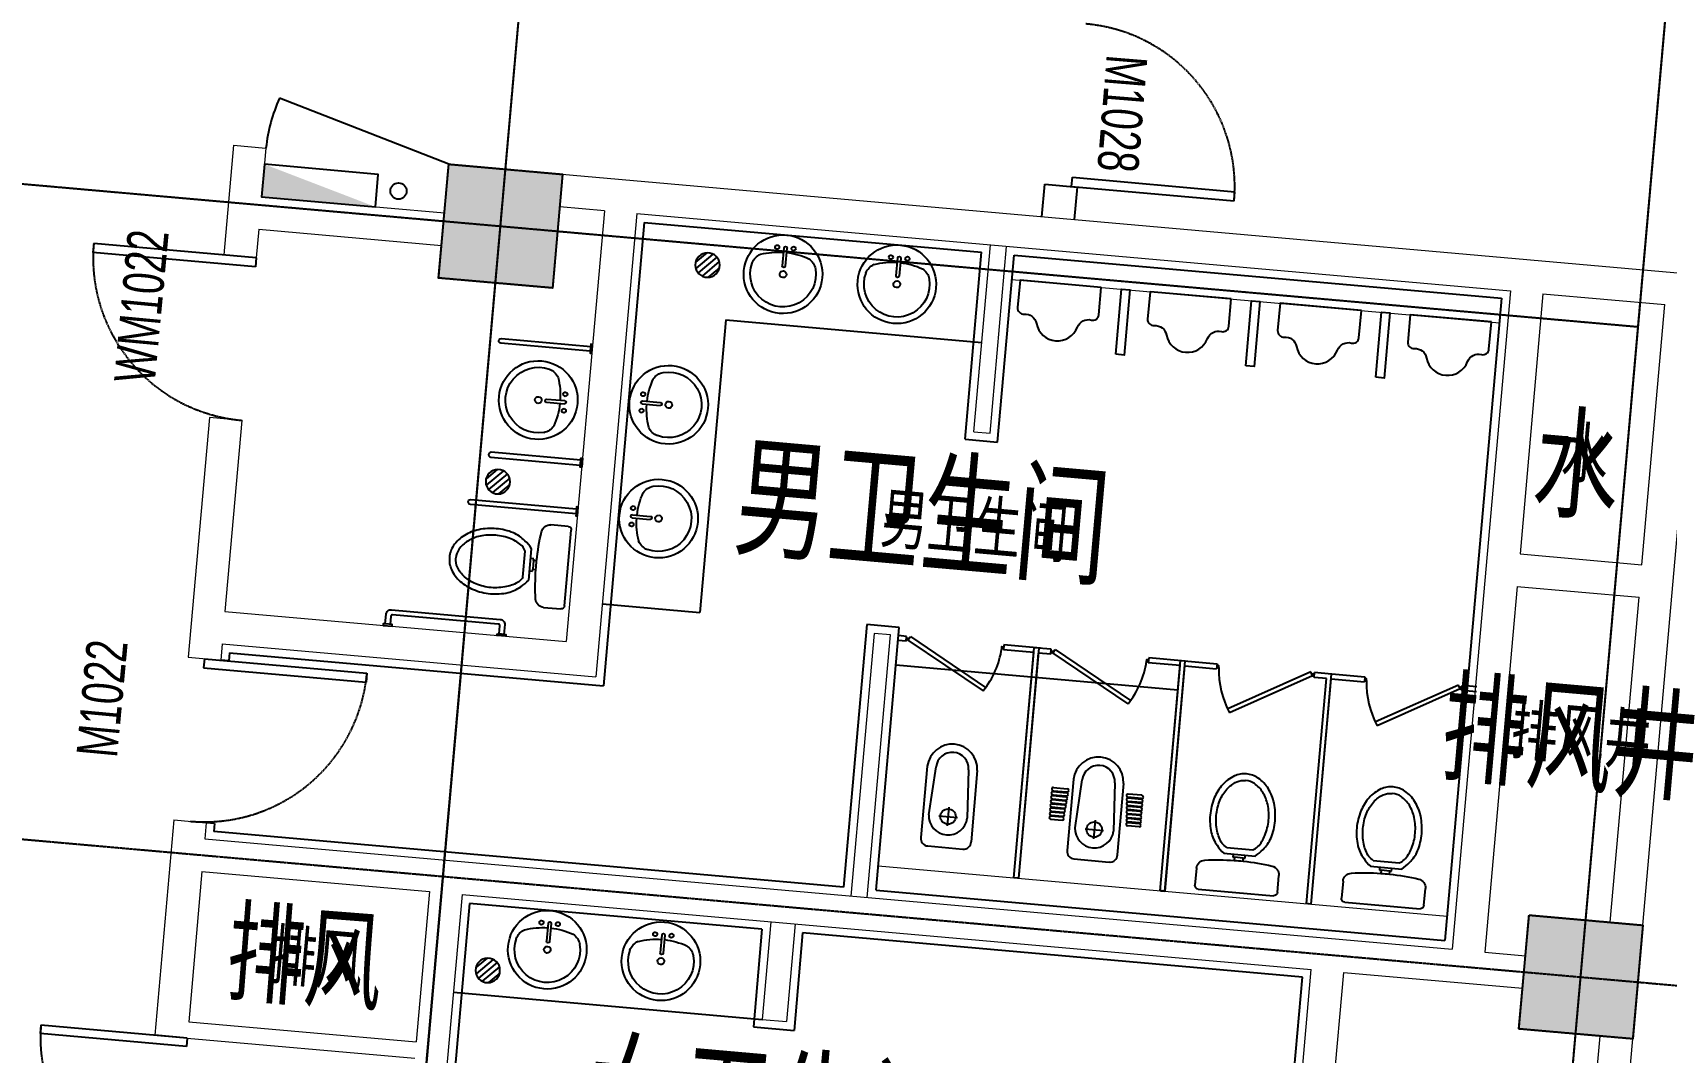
# Model space of a CAD drawing. Header units: millimetres. Extents: x 11669738 to 11859441, y -6222081 to -6069093.
# Drawn here: x 11734908 to 11744920, y -6160939 to -6154691 of the extents above; entities that cross this region are included whole.
import ezdxf
from ezdxf.enums import TextEntityAlignment as Align

# ---------------------------------------------------------------- set-up
doc = ezdxf.new("R2010")
doc.units = ezdxf.units.MM
for name, pattern in [('AUDIT_I_130807214254-2', [0]), ('DASH', [0.35, 0.25, -0.1]), ('E-COLS-F4$0$HIDDEN', [0.375, 0.25, -0.125]), ('E-RG-1F$0$$0$DOTE', [2.42, 2, -0.2, 0.02, -0.2]), ('XRE2$0$HIDDEN', [0.375, 0.25, -0.125])]:
    doc.linetypes.add(name, pattern=pattern)
for name, color, linetype in [('A—墙体', 7, 'Continuous'), ('A—轴线、尺寸', 1, 'Continuous'), ('B1-WC-FIXT', 55, 'AUDIT_I_130807214254-2'), ('E-COLS-F4$0$0S-COLS-HATCH', 8, 'Continuous'), ('E-COLS-F4$0$0S-COLS-I', 90, 'E-COLS-F4$0$HIDDEN'), ('E1-RI-4F$0$A-SYMB-DOOR', 4, 'Continuous'), ('E1-RI-4F$0$A-SYMB-DOOR1', 4, 'Continuous'), ('E1-RW-4F$0$AUDIT_D_131110141545-10', 7, 'Continuous'), ('I—平面—卫生间隔断（不到顶）', 48, 'Continuous'), ('I—平面—文字', 40, 'Continuous'), ('I—平面—文字（放大1：100）', 40, 'XRE2$0$HIDDEN'), ('I—平面—洁具1', 48, 'Continuous'), ('I—平面—洁具2', 44, 'Continuous'), ('I—平面—消防设施', 10, 'Continuous'), ('I—平面—装饰面层线', 192, 'Continuous'), ('I—平面—踏步', 80, 'Continuous'), ('I—平面—门', 22, 'Continuous'), ('S-EQ1', 2, 'Continuous'), ('轴线100', 1, 'Continuous')]:
    doc.layers.add(name, color=color, linetype=linetype)
for name, color, linetype, lineweight in [('E1-RW-1F$0$A-FLOR-CASE', 3, 'Continuous', 5), ('E1-RW-4F$0$A-WALL', 7, 'Continuous', 5), ('XRE0$0$A-FLOR-CASE', 3, 'Continuous', 5)]:
    doc.layers.add(name, color=color, linetype=linetype, lineweight=lineweight)
doc.styles.add('E1-RI-4F$0$ECADI-TXT', font='SIMYOU.TTF')
doc.styles.add('XD2008', font='simhei.ttf', dxfattribs={"width": 0.85})

# ---------------------------------------------------------------- blocks, each defined once
blk = doc.blocks.new('E1-RI-4F$0$ECADI-TAG-DOOR')
blk = doc.blocks.new('E-COLS-F4')
at = {"layer": 'E-COLS-F4$0$0S-COLS-HATCH'}
for points in [[(11737458, -6155497), (11738155, -6155559), (11738094, -6156256), (11737396, -6156195)], [(11744079, -6160098), (11744776, -6160160), (11744714, -6160857), (11744017, -6160796)]]:
    blk.add_hatch(color=18, dxfattribs=at).paths.add_polyline_path(points)
at = {"layer": 'A—墙体'}
for points in [[(11737458, -6155497), (11738155, -6155559), (11738094, -6156256), (11737396, -6156195)], [(11744079, -6160098), (11744776, -6160160), (11744714, -6160857), (11744017, -6160796)]]:
    blk.add_lwpolyline(points, close=True, dxfattribs=at)
at = {"layer": 'E-COLS-F4$0$0S-COLS-I'}
for points in [[(11737458, -6155497), (11738155, -6155559), (11738094, -6156256), (11737396, -6156195)], [(11744079, -6160098), (11744776, -6160160), (11744714, -6160857), (11744017, -6160796)]]:
    blk.add_lwpolyline(points, close=True, dxfattribs=at)
blk = doc.blocks.new('E1-RW-4F$0$Lavatory - Round_BNIM - 19_ x 19_-277868-E 号地块下室层平面图  PARCEL E BASEMENT FLOOR PLAN')
at = {"layer": 'I—平面—洁具1'}
for p, q in [((87, -247), (87, -136)), ((106, -247), (106, -136))]:
    blk.add_line(p, q, dxfattribs=at)
for centre, radius, start, end in [((97, -85), 241, 0, 180), ((97, -85), 201, 345.3071, 194.6929), ((97, -85), 241, 180, 0), ((97, -85), 20.6, 0, 180), ((97, -85), 20.6, 180, 0), ((1, -104), 105, 197.8096, 239.2073), ((97, 233), 452, 250.7914, 268.7933), ((97, -136), 9.52, 0, 180), ((97, 233), 452, 271.2067, 289.2086), ((192, -104), 105, 300.7927, 342.1904), ((46, -247), 12.7, 360, 180), ((46, -247), 12.7, 180, 0), ((97, -247), 9.52, 180, 0), ((147, -247), 12.7, 360, 180), ((147, -247), 12.7, 180, 0)]:
    blk.add_arc(centre, radius, start, end, dxfattribs=at)
blk = doc.blocks.new('E1-RW-4F$0$E1-RI-4F$0$XFX-BX')
blk.add_lwpolyline([(0, 0), (0, 200), (700, 200), (700, 0)], close=True)
blk.add_solid([(0, 0), (0, 0), (700, 0), (700, 200)])
blk = doc.blocks.new('E1-RW-4F$0$dunwei3')
at = {"layer": 'I—平面—卫生间隔断（不到顶）'}
for p, q in [((509826, -38717), (509826, -40132)), ((509853, -38717), (509828, -38717)), ((509856, -38717), (509856, -40102)), ((510726, -38717), (510756, -38717)), ((510726, -38717), (510726, -40102)), ((510756, -38717), (510756, -40132)), ((510640, -40110), (510153, -39840)), ((510626, -40133), (510140, -39863)), ((509826, -40132), (510051, -40132)), ((509856, -40102), (510051, -40102)), ((510051, -40132), (510051, -40102)), ((510640, -40110), (510626, -40133)), ((510651, -40102), (510651, -40132)), ((510651, -40102), (510726, -40102)), ((510651, -40132), (510756, -40132))]:
    blk.add_line(p, q, dxfattribs=at)
for points in [[(510051, -40110), (510063, -40110), (510063, -40122), (510051, -40122)], [(510651, -40122), (510640, -40122), (510640, -40110), (510651, -40110)]]:
    blk.add_lwpolyline(points, dxfattribs=at)
blk.add_arc((510621, -40147), 560, 146.7694, 176.2285, dxfattribs=at)
at = {"layer": 'I—平面—洁具2'}
for p, q in [((510137, -39352), (510137, -38913)), ((510399, -38865), (510182, -38865)), ((510445, -39352), (510445, -38913)), ((510291, -39113), (510291, -38998)), ((510009, -39105), (510009, -39105)), ((510009, -39105), (510009, -39105)), ((510009, -39130), (510009, -39130)), ((510009, -39130), (510009, -39130)), ((510019, -39095), (510090, -39095)), ((510019, -39095), (510090, -39095)), ((510019, -39115), (510090, -39115)), ((510019, -39115), (510090, -39115)), ((510019, -39120), (510091, -39120)), ((510019, -39120), (510091, -39120)), ((510019, -39140), (510091, -39140)), ((510019, -39140), (510091, -39140)), ((510019, -39145), (510093, -39145)), ((510019, -39145), (510093, -39145)), ((510100, -39105), (510100, -39105)), ((510100, -39105), (510100, -39105)), ((510100, -39130), (510100, -39130)), ((510100, -39130), (510100, -39130)), ((510101, -39130), (510101, -39130)), ((510101, -39130), (510101, -39130)), ((510191, -39352), (510172, -39055)), ((510348, -39055), (510234, -39055)), ((510409, -39055), (510391, -39352)), ((510480, -39130), (510480, -39130)), ((510482, -39105), (510482, -39105)), ((510482, -39130), (510482, -39130)), ((510563, -39145), (510488, -39145)), ((510563, -39120), (510490, -39120)), ((510563, -39140), (510490, -39140)), ((510563, -39115), (510492, -39115)), ((510573, -39105), (510573, -39105)), ((510573, -39130), (510573, -39130)), ((510009, -39155), (510009, -39155)), ((510009, -39155), (510009, -39155)), ((510009, -39180), (510009, -39180)), ((510009, -39180), (510009, -39180)), ((510009, -39205), (510009, -39205)), ((510009, -39205), (510009, -39205)), ((510009, -39230), (510009, -39230)), ((510009, -39230), (510009, -39230)), ((510019, -39165), (510093, -39165)), ((510019, -39165), (510093, -39165)), ((510019, -39170), (510095, -39170)), ((510019, -39170), (510095, -39170)), ((510019, -39190), (510095, -39190)), ((510019, -39190), (510095, -39190)), ((510019, -39195), (510097, -39195)), ((510019, -39195), (510097, -39195)), ((510019, -39215), (510097, -39215)), ((510019, -39215), (510097, -39215)), ((510019, -39220), (510099, -39220)), ((510019, -39220), (510099, -39220)), ((510019, -39240), (510099, -39240)), ((510019, -39240), (510099, -39240)), ((510019, -39245), (510101, -39245)), ((510019, -39245), (510101, -39245)), ((510100, -39155), (510100, -39155)), ((510100, -39155), (510100, -39155)), ((510103, -39155), (510103, -39155)), ((510103, -39155), (510103, -39155)), ((510105, -39180), (510105, -39180)), ((510105, -39180), (510105, -39180)), ((510107, -39205), (510107, -39205)), ((510107, -39205), (510107, -39205)), ((510109, -39230), (510109, -39230)), ((510109, -39230), (510109, -39230)), ((510472, -39230), (510472, -39230)), ((510474, -39205), (510474, -39205)), ((510476, -39180), (510476, -39180)), ((510478, -39155), (510478, -39155)), ((510563, -39245), (510480, -39245)), ((510482, -39155), (510482, -39155)), ((510563, -39220), (510482, -39220)), ((510563, -39240), (510482, -39240)), ((510563, -39195), (510484, -39195)), ((510563, -39215), (510484, -39215)), ((510563, -39170), (510486, -39170)), ((510563, -39190), (510486, -39190)), ((510563, -39165), (510488, -39165)), ((510573, -39155), (510573, -39155)), ((510573, -39180), (510573, -39180)), ((510573, -39205), (510573, -39205)), ((510573, -39230), (510573, -39230)), ((510009, -39255), (510009, -39255)), ((510009, -39255), (510009, -39255)), ((510009, -39280), (510009, -39280)), ((510009, -39280), (510009, -39280)), ((510019, -39265), (510101, -39265)), ((510019, -39265), (510101, -39265)), ((510019, -39270), (510103, -39270)), ((510019, -39270), (510103, -39270)), ((510019, -39290), (510103, -39290)), ((510019, -39290), (510103, -39290)), ((510111, -39255), (510111, -39255)), ((510111, -39255), (510111, -39255)), ((510113, -39280), (510113, -39280)), ((510113, -39280), (510113, -39280)), ((510468, -39280), (510468, -39280)), ((510470, -39255), (510470, -39255)), ((510563, -39270), (510478, -39270)), ((510563, -39290), (510478, -39290)), ((510563, -39265), (510480, -39265)), ((510573, -39255), (510573, -39255)), ((510573, -39280), (510573, -39280))]:
    blk.add_line(p, q, dxfattribs=at)
blk.add_lwpolyline([(510563, -39095), (510492, -39095)], dxfattribs=at)
blk.add_circle((510291, -39055), 47.1, dxfattribs=at)
for centre, radius, start, end in [((510180, -38909), 43.8, 87.5877, 184.8552), ((510291, -39062), 119, 3.0491, 176.9516), ((510401, -38909), 43.8, 355.1455, 92.413), ((510019, -39105), 10, 90.0003, 180.0003), ((510019, -39105), 10, 90.0003, 180.0003), ((510019, -39105), 10, 180.0003, 270.0003), ((510019, -39105), 10, 180.0003, 270.0003), ((510019, -39130), 10, 90.0003, 180.0003), ((510019, -39130), 10, 90.0003, 180.0003), ((510019, -39130), 10, 180.0003, 270.0003), ((510019, -39130), 10, 180.0003, 270.0003), ((510019, -39155), 10, 90.0003, 180.0003), ((510019, -39155), 10, 90.0003, 180.0003), ((510090, -39105), 10, 0.0003, 90.0003), ((510090, -39105), 10, 0.0003, 90.0003), ((510090, -39105), 10, 270.0003, 0.0003), ((510090, -39105), 10, 270.0003, 0.0003), ((510091, -39130), 10, 0.0003, 90.0003), ((510091, -39130), 10, 0.0003, 90.0003), ((510091, -39130), 10, 270.0003, 0.0003), ((510091, -39130), 10, 270.0003, 0.0003), ((510093, -39155), 10, 0.0003, 90.0003), ((510093, -39155), 10, 0.0003, 90.0003), ((510488, -39155), 10, 90.0003, 180.0003), ((510490, -39130), 10, 90.0003, 180.0003), ((510490, -39130), 10, 180.0003, 270.0003), ((510492, -39105), 10, 90.0003, 180.0003), ((510492, -39105), 10, 180.0003, 270.0003), ((510563, -39105), 10, 0.0003, 90.0003), ((510563, -39105), 10, 270.0003, 0.0003), ((510563, -39130), 10, 0.0003, 90.0003), ((510563, -39130), 10, 270.0003, 0.0003), ((510563, -39155), 10, 0.0003, 90.0003), ((510019, -39155), 10, 180.0003, 270.0003), ((510019, -39155), 10, 180.0003, 270.0003), ((510019, -39180), 10, 90.0003, 180.0003), ((510019, -39180), 10, 90.0003, 180.0003), ((510019, -39180), 10, 180.0003, 270.0003), ((510019, -39180), 10, 180.0003, 270.0003), ((510019, -39205), 10, 90.0003, 180.0003), ((510019, -39205), 10, 90.0003, 180.0003), ((510019, -39205), 10, 180.0003, 270.0003), ((510019, -39205), 10, 180.0003, 270.0003), ((510019, -39230), 10, 90.0003, 180.0003), ((510019, -39230), 10, 90.0003, 180.0003), ((510019, -39230), 10, 180.0003, 270.0003), ((510019, -39230), 10, 180.0003, 270.0003), ((510019, -39255), 10, 90.0003, 180.0003), ((510019, -39255), 10, 90.0003, 180.0003), ((510093, -39155), 10, 270.0003, 0.0003), ((510093, -39155), 10, 270.0003, 0.0003), ((510095, -39180), 10, 0.0003, 90.0003), ((510095, -39180), 10, 0.0003, 90.0003), ((510095, -39180), 10, 270.0003, 0.0003), ((510095, -39180), 10, 270.0003, 0.0003), ((510097, -39205), 10, 0.0003, 90.0003), ((510097, -39205), 10, 0.0003, 90.0003), ((510097, -39205), 10, 270.0003, 0.0003), ((510097, -39205), 10, 270.0003, 0.0003), ((510099, -39230), 10, 0.0003, 90.0003), ((510099, -39230), 10, 0.0003, 90.0003), ((510099, -39230), 10, 270.0003, 0.0003), ((510099, -39230), 10, 270.0003, 0.0003), ((510101, -39255), 10, 0.0003, 90.0003), ((510101, -39255), 10, 0.0003, 90.0003), ((510480, -39255), 10, 90.0003, 180.0003), ((510482, -39230), 10, 90.0003, 180.0003), ((510482, -39230), 10, 180.0003, 270.0003), ((510484, -39205), 10, 90.0003, 180.0003), ((510484, -39205), 10, 180.0003, 270.0003), ((510486, -39180), 10, 90.0003, 180.0003), ((510486, -39180), 10, 180.0003, 270.0003), ((510488, -39155), 10, 180.0003, 270.0003), ((510563, -39155), 10, 270.0003, 0.0003), ((510563, -39180), 10, 0.0003, 90.0003), ((510563, -39180), 10, 270.0003, 0.0003), ((510563, -39205), 10, 0.0003, 90.0003), ((510563, -39205), 10, 270.0003, 0.0003), ((510563, -39230), 10, 0.0003, 90.0003), ((510563, -39230), 10, 270.0003, 0.0003), ((510563, -39255), 10, 0.0003, 90.0003), ((510019, -39255), 10, 180.0003, 270.0003), ((510019, -39255), 10, 180.0003, 270.0003), ((510019, -39280), 10, 90.0003, 180.0003), ((510019, -39280), 10, 90.0003, 180.0003), ((510019, -39280), 10, 180.0003, 270.0003), ((510019, -39280), 10, 180.0003, 270.0003), ((510101, -39255), 10, 270.0003, 0.0003), ((510101, -39255), 10, 270.0003, 0.0003), ((510103, -39280), 10, 0.0003, 90.0003), ((510103, -39280), 10, 0.0003, 90.0003), ((510103, -39280), 10, 270.0003, 0.0003), ((510103, -39280), 10, 270.0003, 0.0003), ((510478, -39280), 10, 90.0003, 180.0003), ((510478, -39280), 10, 180.0003, 270.0003), ((510480, -39255), 10, 180.0003, 270.0003), ((510563, -39255), 10, 270.0003, 0.0003), ((510563, -39280), 10, 0.0003, 90.0003), ((510563, -39280), 10, 270.0003, 0.0003), ((510291, -39346), 154, 181.9792, 358.0215), ((510291, -39350), 100, 180.7753, 359.2254)]:
    blk.add_arc(centre, radius, start, end, dxfattribs=at)
blk = doc.blocks.new('E1-RW-4F$0$matong')
at = {"layer": 'I—平面—洁具2'}
for p, q in [((-0.43, 0), (0.43, 0)), ((-0.47, -0.235), (-0.47, -0.04)), ((0.47, -0.04), (0.47, -0.235)), ((-0.05, -0.396), (-0.05, -0.361)), ((0.05, -0.361), (0.05, -0.396)), ((-0.176, -0.431), (0.181, -0.431)), ((-0.148, -0.5), (0.148, -0.5)), ((-0.07, -0.396), (-0.05, -0.396)), ((-0.07, -0.431), (-0.07, -0.396)), ((0.05, -0.396), (-0.05, -0.396)), ((0.05, -0.396), (0.07, -0.396)), ((0.07, -0.396), (0.07, -0.431))]:
    blk.add_line(p, q, dxfattribs=at)
for points in [[(0.002, -1.35, -0.128381), (-0.133, -1.315, -0.106268), (-0.259, -1.203, -0.085065), (-0.338, -1.047, -0.074422), (-0.368, -0.849, -0.074422), (-0.338, -0.652, -0.093985), (-0.259, -0.514, -0.073872), (-0.176, -0.431, -0.130921)], [(-0.148, -0.5, 0.073654), (-0.204, -0.54, 0.085065), (-0.272, -0.674, 0.074422), (-0.298, -0.849, 0.074422), (-0.272, -1.025, 0.085065), (-0.204, -1.159, 0.106268), (-0.101, -1.25, 0.128381), (-0.002, -1.276, 0.131396)], [(0.181, -0.431, -0.073872), (0.264, -0.514, -0.093985), (0.343, -0.652, -0.074422), (0.372, -0.849, -0.074422), (0.343, -1.047, -0.085065), (0.264, -1.203, -0.106268), (0.138, -1.315, -0.128381), (0.002, -1.35, -0.130921)], [(0.148, -0.5, -0.073654), (0.204, -0.54, -0.085065), (0.272, -0.674, -0.074422), (0.298, -0.849, -0.074422), (0.272, -1.025, -0.085065), (0.204, -1.159, -0.106268), (0.101, -1.25, -0.128381), (0.002, -1.276, -0.131396)]]:
    blk.add_lwpolyline(points, format="xyb", dxfattribs=at)
for centre, radius, start, end in [((-0.43, -0.04), 0.04, 90, 180), ((0.43, -0.04), 0.04, 0, 90), ((-0.37, -0.235), 0.1, 180, 262.0681), ((0, 2.42), 2.781, 262.0681, 268.9699), ((0, 2.42), 2.781, 268.9699, 271.0301), ((0, 2.42), 2.781, 271.0301, 277.9319), ((0.37, -0.235), 0.1, 277.9319, 0)]:
    blk.add_arc(centre, radius, start, end, dxfattribs=at)
blk = doc.blocks.new('E1-RW-4F$0$mt2')
at = {"layer": 'I—平面—卫生间隔断（不到顶）'}
for p, q in [((484752, -36734), (484752, -35319)), ((484752, -35319), (484977, -35319)), ((484977, -35319), (484977, -35349)), ((485553, -35318), (485066, -35588)), ((485566, -35341), (485079, -35611)), ((485566, -35341), (485553, -35318)), ((485682, -35319), (485577, -35319)), ((485577, -35349), (485577, -35319)), ((485682, -36734), (485682, -35319)), ((484782, -36734), (484782, -35349)), ((484782, -35349), (484977, -35349)), ((485652, -35349), (485577, -35349)), ((485652, -36734), (485652, -35349)), ((484780, -36734), (484750, -36734)), ((485680, -36734), (485650, -36734))]:
    blk.add_line(p, q, dxfattribs=at)
for points in [[(484977, -35341), (484989, -35341), (484989, -35330), (484977, -35330)], [(485577, -35330), (485566, -35330), (485566, -35341), (485577, -35341)]]:
    blk.add_lwpolyline(points, dxfattribs=at)
blk.add_arc((485548, -35304), 560, 183.7715, 213.2306, dxfattribs=at)
at = {"layer": 'I—平面—洁具2', "extrusion": (-8.91634e-38, -1.11454e-38, -1), "xscale": 539.9999999999997, "yscale": 539.9999999999997, "zscale": -539.9999999999997, "rotation": 179.9999999992452}
blk.add_blockref('E1-RW-4F$0$matong', (-485215, -36704), dxfattribs=at)
blk = doc.blocks.new('E1-RW-4F$0$E1-RW-1F$0$E-WC-BF$0$Sink Vanity-Round - 19_ x 19_-1522437-Level 2 - Program')
at = {"layer": 'I—平面—洁具1'}
for p, q in [((87, 247), (87, 136)), ((106, 247), (106, 136))]:
    blk.add_line(p, q, dxfattribs=at)
for centre, radius, start, end in [((97, 85), 241, 0, 180), ((97, -233), 452, 91.2067, 109.2086), ((46, 247), 12.7, 0, 180), ((46, 247), 12.7, 180, 0), ((97, 247), 9.52, 0, 180), ((97, -233), 452, 70.7914, 88.7933), ((147, 247), 12.7, 0, 180), ((147, 247), 12.7, 180, 0), ((97, 85), 201, 165.3071, 14.6929), ((1, 104), 105, 120.7927, 162.1904), ((97, 85), 20.6, 0, 180), ((97, 136), 9.52, 180, 0), ((192, 104), 105, 17.8096, 59.2073), ((97, 85), 241, 180, 0), ((97, 85), 20.6, 180, 0)]:
    blk.add_arc(centre, radius, start, end, dxfattribs=at)
blk = doc.blocks.new('E1-RW-4F$0$_LV13')
at = {"layer": 'S-EQ1'}
for p, q in [((-0.495, 0.071), (-0.071, 0.495)), ((-0.465, -0.183), (0.183, 0.465)), ((-0.354, -0.354), (0.354, 0.354)), ((-0.183, -0.465), (0.465, 0.183)), ((0.071, -0.495), (0.495, -0.071))]:
    blk.add_line(p, q, dxfattribs=at)
blk.add_circle((0, 0), 0.5, dxfattribs=at)
blk = doc.blocks.new('B1-CR-B1$0$URINAL-1')
at = {"layer": 'I—平面—洁具2'}
blk.add_lwpolyline([(500, 0), (0, 0), (0, -168, 0.464292), (43, -204, -0.382572), (124, -255, 0.336188), (250, -350, 0.336188), (376, -255, -0.382572), (457, -204, 0.464292), (500, -168)], format="xyb", close=True, dxfattribs=at)
blk = doc.blocks.new('4')
at = {"layer": '轴线100', "linetype": 'E-RG-1F$0$$0$DOTE'}
for p, q in [((11964111, -6355043, 0), (11965854.1, -6335326.6, 0)), ((11971083.8, -6355659.4, 0), (11972826.9, -6335943.1, 0)), ((11953801.5, -6345598.4, 0), (11971832.4, -6347192.5, 0)), ((11951444.2, -6349405.6, 0), (12008725.2, -6354469.6, 0))]:
    blk.add_line(p, q, dxfattribs=at)

msp = doc.modelspace()

# ---------------------------------------------------------------- linework, layer by layer
at = {"layer": 'A—墙体'}
for p, q in [((11741093.8, -6155818.9), (11741111.4, -6155619.6)), ((11741111.4, -6155619.6), (11741310.7, -6155637.2)), ((11741293, -6155836.5), (11741310.7, -6155637.2))]:
    msp.add_line(p, q, dxfattribs=at)
at = {"layer": 'A—轴线、尺寸', "linetype": 'ByBlock'}
for p, q in [((11737027.4, -6164343.8, 0), (11738898.7, -6143176.8, 0)), ((11744000.2, -6164960.3, 0), (11745871.5, -6143793.2, 0)), ((11730382.4, -6155223.2, 0), (11744748.7, -6156493.3, 0))]:
    msp.add_line(p, q, dxfattribs=at)
at = {"layer": 'E1-RW-1F$0$A-FLOR-CASE'}
msp.add_line((11740909.3, -6156204.2), (11743897.7, -6156468.5), dxfattribs=at)
at = {"layer": 'E1-RW-4F$0$A-WALL'}
for p, q in [((11736138.3, -6155380.8), (11736078.8, -6156053.1)), ((11736138.3, -6155380.8), (11736337.5, -6155398.4)), ((11736337.5, -6155398.4), (11736311.1, -6155697.2)), ((11737458.1, -6155497.4), (11745128.2, -6156175.5)), ((11737458.1, -6155497.4), (11745128.2, -6156175.6)), ((11736311.1, -6155697.2), (11737431.6, -6155796.3)), ((11738411.7, -6155782.5, 0), (11738137.7, -6155758.4, 0)), ((11738411.7, -6155782.5), (11738178.3, -6158422.3)), ((11738611, -6155800.2), (11738359.9, -6158639.1)), ((11738611, -6155800.2), (11743965.1, -6156273.6)), ((11736293.5, -6155896.4), (11736278.1, -6156070.7)), ((11736293.5, -6155896.4), (11737414, -6155995.5)), ((11740676.2, -6157137.3), (11740777.5, -6155991.8)), ((11740775.8, -6157146.1), (11740877.1, -6156000.6)), ((11736278.1, -6156070.7), (11736078.8, -6156053.1)), ((11744467.6, -6163646.5), (11745128.2, -6156175.6)), ((11743965.1, -6156273.6), (11743608.4, -6160307.9)), ((11744164.3, -6156291.3), (11744023.4, -6157885)), ((11744164.3, -6156291.3), (11744911.4, -6156357.3)), ((11744770.5, -6157951.1), (11744911.4, -6156357.3)), ((11735990.7, -6157049.2), (11735860.8, -6158518.5)), ((11736190, -6157066.9), (11735990.7, -6157049.2)), ((11736190, -6157066.9), (11736086.5, -6158237.3)), ((11740676.2, -6157137.3, 0), (11740775.8, -6157146.1, 0)), ((11744023.4, -6157885), (11744770.5, -6157951.1)), ((11744005.8, -6158084.2), (11743979.3, -6158383.1)), ((11744005.8, -6158084.2), (11744752.8, -6158150.3)), ((11736086.5, -6158237.3), (11738178.3, -6158422.3)), ((11744576.7, -6160142.4), (11744752.8, -6158150.3)), ((11736068.9, -6158436.5), (11736060.1, -6158536.1)), ((11736068.9, -6158436.5), (11738359.9, -6158639.1)), ((11740065, -6158372.9), (11739922.7, -6159982)), ((11740022.4, -6159990.8), (11740164.6, -6158381.7)), ((11740164.6, -6158381.7), (11740065, -6158372.9)), ((11743979.3, -6158383.1), (11743807.6, -6160325.5)), ((11735860.8, -6158518.5), (11736060.1, -6158536.1)), ((11735772.7, -6159514.6), (11735656, -6160834.5)), ((11735772.7, -6159514.6), (11735972, -6159532.2)), ((11735972, -6159532.2), (11735963.2, -6159631.8)), ((11735963.2, -6159631.8), (11743608.4, -6160307.9)), ((11735945.5, -6159831.1), (11735864.1, -6160752.5)), ((11735945.5, -6159831.1), (11737340.1, -6159954.4)), ((11737340.1, -6159954.4), (11737258.6, -6160875.8)), ((11737539.3, -6159972), (11737361, -6161989.1)), ((11737539.3, -6159972), (11742744, -6160432.2)), ((11739431.9, -6160139.4), (11739379.1, -6160737)), ((11739581.4, -6160152.6), (11739528.5, -6160750.2)), ((11743807.6, -6160325.5), (11744056.6, -6160347.5)), ((11742431.3, -6163968.4), (11742744, -6160432.2)), ((11742630.6, -6163986.1), (11742943.3, -6160449.9)), ((11742943.3, -6160449.9), (11744038.9, -6160546.7)), ((11739379.1, -6160737), (11739528.5, -6160750.2)), ((11735864.1, -6160752.5), (11737258.6, -6160875.8)), ((11744268.4, -6163628.9), (11744515, -6160839.7)), ((11735855.3, -6160852.1), (11737249.8, -6160975.4))]:
    msp.add_line(p, q, dxfattribs=at)
for points in [[(11737458.1, -6155497.4), (11738155.3, -6155559), (11738093.7, -6156256.3), (11737396.4, -6156194.7), (11737458.1, -6155497.4)], [(11744078.6, -6160098.4), (11744775.9, -6160160), (11744714.2, -6160857.3), (11744016.9, -6160795.6), (11744078.6, -6160098.4)]]:
    msp.add_lwpolyline(points, dxfattribs=at)
at = {"layer": 'E1-RW-4F$0$AUDIT_D_131110141545-10'}
msp.add_line((11735855.3, -6160852.1), (11735656, -6160834.5), dxfattribs=at)
at = {"layer": 'I—平面—卫生间隔断（不到顶）'}
for p, q in [((11740260.6, -6158420.3), (11740211.8, -6158416)), ((11740263.3, -6158390.4), (11740214.4, -6158386.1)), ((11740260.6, -6158420.3), (11740263.3, -6158390.4)), ((11740272.2, -6158413.3), (11740287.3, -6158391.8)), ((11740272.2, -6158413.3), (11740733.4, -6158725.1)), ((11740287.3, -6158391.8), (11740748.5, -6158703.6)), ((11740860.9, -6158443.2), (11740858.3, -6158473.1)), ((11741043.8, -6158489.5), (11740858.3, -6158473.1)), ((11741084.9, -6158463), (11740860.9, -6158443.2)), ((11740921.5, -6159869.5), (11741043.6, -6158489.5)), ((11740951.4, -6159872.2), (11741076.1, -6158462.3)), ((11742848, -6158618.9), (11743072, -6158638.8)), ((11743072, -6158638.8), (11743069.4, -6158668.6)), ((11742714.5, -6160028.1), (11742836.5, -6158648.4)), ((11742744.4, -6160030.7), (11742866.4, -6158650.7)), ((11742866.4, -6158650.7), (11743069.4, -6158668.6)), ((11743646, -6158688.8), (11743137.2, -6158914.8)), ((11743657, -6158712.6), (11743148.3, -6158938.6)), ((11743657, -6158712.6), (11743646, -6158688.8)), ((11743667.1, -6158721.5), (11743669.7, -6158691.6)), ((11743756.8, -6158729.4), (11743667.1, -6158721.5)), ((11743759.4, -6158699.6), (11743669.7, -6158691.6))]:
    msp.add_line(p, q, dxfattribs=at)
for points in [[(11741546.1, -6156662.1), (11741581.3, -6156263.6), (11741631.9, -6156268.1), (11741596.7, -6156666.5)], [(11742343, -6156732.5), (11742378.2, -6156334.1), (11742428.8, -6156338.5), (11742393.6, -6156737)], [(11743139.9, -6156803), (11743175.1, -6156404.5), (11743225.7, -6156409), (11743190.5, -6156807.5)]]:
    msp.add_lwpolyline(points, close=True, dxfattribs=at)
at = {"layer": 'I—平面—卫生间隔断（不到顶）', "ltscale": 3}
msp.add_lwpolyline([(11741546.1, -6156662.1), (11741581.3, -6156263.6), (11741631.9, -6156268.1), (11741596.7, -6156666.6)], close=True, dxfattribs=at)
at = {"layer": 'I—平面—卫生间隔断（不到顶）'}
for points in [[(11738325.6, -6156643.3), (11738324.5, -6156655.8), (11738334.4, -6156656.6), (11738339.3, -6156601.9), (11738329.3, -6156601), (11738325.6, -6156643.3), (11737777.7, -6156594.9, -1.0000028), (11737780.3, -6156565), (11738328.2, -6156613.4)], [(11738266.6, -6157310.7), (11738267.7, -6157298.3), (11738277.6, -6157299.1), (11738272.8, -6157353.9), (11738262.8, -6157353.1), (11738266.6, -6157310.7), (11737718.7, -6157262.3, 1.0000028), (11737716, -6157292.2), (11738263.9, -6157340.6)], [(11738237.8, -6157639.5), (11738236.7, -6157651.9), (11738246.7, -6157652.8), (11738251.5, -6157598), (11738241.5, -6157597.1), (11738237.8, -6157639.5), (11737590.3, -6157582.2, -1.0000028), (11737593, -6157552.3), (11738240.4, -6157609.6)], [(11737068.8, -6158314.1), (11737056.4, -6158313), (11737055.5, -6158323), (11737110.3, -6158327.8), (11737111.2, -6158317.9), (11737068.8, -6158314.1), (11737074.1, -6158254.4, -0.4142136), (11737106.6, -6158227.1), (11737774, -6158286.1, -0.4142136), (11737801.3, -6158318.7), (11737796, -6158378.4), (11737808.5, -6158379.5), (11737807.6, -6158389.5), (11737752.8, -6158384.6), (11737753.7, -6158374.7), (11737796, -6158378.4), (11737766.1, -6158375.8), (11737770.5, -6158326, 0.4142136), (11737761.4, -6158315.1), (11737114, -6158257.9, 0.4142136), (11737103.1, -6158267), (11737098.7, -6158316.8)]]:
    msp.add_lwpolyline(points, format="xyb", dxfattribs=at)
for points in [[(11740262.4, -6158400.8), (11740273.2, -6158401.8), (11740272.2, -6158413.3), (11740261.3, -6158412.3)], [(11740859, -6158465.2), (11740847.1, -6158464.1), (11740848.1, -6158452.6), (11740860, -6158453.7)], [(11743070.1, -6158660.7), (11743082.2, -6158661.7), (11743083.2, -6158650.3), (11743071.1, -6158649.2)], [(11743668.8, -6158702.1), (11743658, -6158701.1), (11743657, -6158712.6), (11743667.8, -6158713.5)]]:
    msp.add_lwpolyline(points, dxfattribs=at)
for centre, start, end in [((11740293.9, -6158378.2), 321.71571, 351.17483), ((11743641.8, -6158674.3), 178.71818, 208.1773)]:
    msp.add_arc(centre, 559.9, start, end, dxfattribs=at)
at = {"layer": 'I—平面—洁具1'}
for p, q in [((11739155.8, -6156450.7, 0), (11738997.2, -6158243.7, 0)), ((11739155.8, -6156450.7), (11740724.6, -6156589.4)), ((11738399.6, -6158190.9), (11738997.2, -6158243.7)), ((11737486.5, -6160569.7), (11739379.1, -6160737))]:
    msp.add_line(p, q, dxfattribs=at)
at = {"layer": 'I—平面—洁具2'}
for p, q in [((11740390.7, -6159185.8), (11740352.1, -6159623)), ((11740399.8, -6159484.1), (11740444.4, -6159190.6)), ((11740643.7, -6159208.2), (11740636.1, -6159505)), ((11740697.4, -6159212.9), (11740658.7, -6159650.1)), ((11740523, -6159437.6), (11740512.9, -6159551.5)), ((11740461, -6159489.5), (11740574.9, -6159499.6)), ((11740393.2, -6159674.3), (11740609.3, -6159693.4))]:
    msp.add_line(p, q, dxfattribs=at)
msp.add_circle((11740518, -6159494.6), 47.1, dxfattribs=at)
for centre, radius, start, end in [((11740543.6, -6159204.7), 154, 356.92553, 172.96786), ((11740543.9, -6159200.7), 100, 355.72167, 174.17172), ((11740518.5, -6159488.3), 118.8, 177.99543, 351.89796), ((11740395.2, -6159630.6), 43.8, 170.0918, 267.35937), ((11740615, -6159650), 43.8, 262.53401, 359.80158)]:
    msp.add_arc(centre, radius, start, end, dxfattribs=at)
at = {"layer": 'I—平面—消防设施'}
msp.add_circle((11737149.9, -6155662), 50, dxfattribs=at)
at = {"layer": 'I—平面—装饰面层线'}
for p, q in [((11738656.4, -6155854.4), (11738405.3, -6158693.3)), ((11738656.4, -6155854.4), (11740723.3, -6156037.2)), ((11740622, -6157182.7), (11740723.3, -6156037.2)), ((11740821.2, -6157200.3), (11740922.5, -6156054.8)), ((11740922.5, -6156054.8), (11743910.9, -6156319)), ((11743910.9, -6156319), (11743563, -6160253.7)), ((11740622, -6157182.7), (11740821.2, -6157200.3)), ((11740019.6, -6158318.7), (11739877.3, -6159927.8)), ((11740218.9, -6158336.3), (11740019.6, -6158318.7)), ((11740076.6, -6159945.4), (11740218.9, -6158336.3)), ((11736109.9, -6158540.5), (11736060.1, -6158536.1)), ((11736114.3, -6158490.7), (11736109.9, -6158540.5)), ((11736114.3, -6158490.7), (11738405.3, -6158693.3)), ((11736021.8, -6159536.6), (11735972, -6159532.2)), ((11736021.8, -6159536.6), (11736017.4, -6159586.4)), ((11739877.3, -6159927.8), (11736017.4, -6159586.4)), ((11737584.7, -6160026.2), (11737410.8, -6161993.5)), ((11739377.7, -6160184.8), (11737584.7, -6160026.2)), ((11740076.6, -6159945.4), (11743563, -6160253.7)), ((11739377.7, -6160184.8), (11739324.9, -6160782.4)), ((11739626.8, -6160206.8), (11739573.9, -6160804.5)), ((11742689.8, -6160477.6), (11739626.8, -6160206.8)), ((11742385.9, -6163914.2), (11742689.8, -6160477.6)), ((11739324.9, -6160782.4), (11739573.9, -6160804.5))]:
    msp.add_line(p, q, dxfattribs=at)
at = {"layer": 'I—平面—踏步'}
msp.add_line((11740198.6, -6158565.4), (11741926.8, -6158718.6), dxfattribs=at)
at = {"layer": 'I—平面—门'}
for p, q in [((11741274.9, -6155634), (11741279.9, -6155577.8)), ((11741274.9, -6155634), (11742271.1, -6155722.1)), ((11741279.9, -6155577.8), (11742276, -6155665.9)), ((11742271.1, -6155722.1), (11742276, -6155665.9)), ((11735281.9, -6155982.7), (11735277, -6156038.9)), ((11736273.1, -6156127), (11735277, -6156038.9)), ((11736278.1, -6156070.7), (11735281.9, -6155982.7)), ((11736278.1, -6156070.7), (11736273.1, -6156127)), ((11735960.4, -6158527.3), (11735955.5, -6158583.5)), ((11735960.4, -6158527.3), (11736956.6, -6158615.4)), ((11735955.5, -6158583.5), (11736951.6, -6158671.6)), ((11736956.6, -6158615.4), (11736951.6, -6158671.6)), ((11734958.8, -6160772.8), (11734954.3, -6160823.4)), ((11735850.8, -6160902.7), (11734954.3, -6160823.4)), ((11735855.3, -6160852.1), (11734958.8, -6160772.8)), ((11735855.3, -6160852.1), (11735850.8, -6160902.7))]:
    msp.add_line(p, q, dxfattribs=at)
msp.add_lwpolyline([(11737458.1, -6155497.5), (11736420.9, -6155092.9)], dxfattribs=at)
at = {"layer": 'I—平面—门', "color": 8, "linetype": 'DASH', "ltscale": 20}
for centre, radius, start, end in [((11741274.9, -6155634), 1000, 354.94783, 84.94783), ((11736278.1, -6156070.7), 1000, 174.94671, 264.94671), ((11735960.4, -6158527.3), 1000, 264.94671, 354.94671), ((11735855.3, -6160852.1), 900, 174.94671, 264.94671)]:
    msp.add_arc(centre, radius, start, end, dxfattribs=at)
at = {"layer": 'I—平面—门'}
msp.add_arc((11737331.8, -6155505.5), 1000, 155.62812, 173.84924, dxfattribs=at)
at = {"layer": 'XRE0$0$A-FLOR-CASE'}
msp.add_line((11740089.8, -6159796), (11743576.2, -6160104.3), dxfattribs=at)

# ---------------------------------------------------------------- block references
msp.add_blockref('4', (-227085, 190699.3, 0))
at = {"color": 6}
for name, p, rotation in [('E1-RW-4F$0$dunwei3', (12246281.2, -6243428.3), 174.9463426482855), ('E1-RW-4F$0$mt2', (11262185.8, -6080659.1), 354.9466728682265)]:
    msp.add_blockref(name, p, dxfattribs=dict(at, rotation=rotation))
at = {"layer": 'B1-WC-FIXT', "rotation": 354.9483359220683}
for p in [(11740959.1, -6156208.6), (11741756, -6156279.1), (11742552.9, -6156349.5), (11743349.8, -6156420)]:
    msp.add_blockref('B1-CR-B1$0$URINAL-1', p, dxfattribs=at)
at = {"layer": 'E1-RI-4F$0$A-SYMB-DOOR1'}
ref = msp.add_blockref('E1-RI-4F$0$ECADI-TAG-DOOR', (11740688.1, -6155704.3), dxfattribs=dict(at, xscale=100.0000000022704, yscale=100.0000000022704, zscale=100.0000000022704, rotation=265.3264569227618))
ref.add_attrib('门窗主编号1', 'M1028', dxfattribs={"layer": 'E1-RI-4F$0$A-SYMB-DOOR', "height": 250, "rotation": 265.32646, "style": 'E1-RI-4F$0$ECADI-TXT', "width": 0.7}).set_placement((11741432.8, -6155534.4), align=Align.RIGHT)
ref = msp.add_blockref('E1-RI-4F$0$ECADI-TAG-DOOR', (11736488.8, -6155752), dxfattribs=dict(at, xscale=100.0000000022703, yscale=100.0000000022703, zscale=100.0000000022703, rotation=84.67699832889429))
ref.add_attrib('门窗主编号1', 'WM1022', dxfattribs={"layer": 'E1-RI-4F$0$A-SYMB-DOOR', "height": 250, "rotation": 84.677, "style": 'E1-RI-4F$0$ECADI-TXT', "width": 0.7}).set_placement((11735742.2, -6155913.4), align=Align.RIGHT)
ref = msp.add_blockref('E1-RI-4F$0$ECADI-TAG-DOOR', (11736237.4, -6158264.9), dxfattribs=dict(at, xscale=100.0000000022703, yscale=100.0000000022703, zscale=100.0000000022703, rotation=84.67699832889429))
ref.add_attrib('门窗主编号1', 'M1022', dxfattribs={"layer": 'E1-RI-4F$0$A-SYMB-DOOR', "height": 250, "rotation": 84.677, "style": 'E1-RI-4F$0$ECADI-TXT', "width": 0.7}).set_placement((11735490.8, -6158426.3), align=Align.RIGHT)
at = {"layer": 'I—平面—洁具1', "xscale": -1}
for name, p, rotation in [('E1-RW-4F$0$Lavatory - Round_BNIM - 19_ x 19_-277868-E 号地块下室层平面图  PARCEL E BASEMENT FLOOR PLAN', (11739402.4, -6156247.2), 174.7174074892628), ('E1-RW-4F$0$Lavatory - Round_BNIM - 19_ x 19_-277868-E 号地块下室层平面图  PARCEL E BASEMENT FLOOR PLAN', (11740099.7, -6156308.9), 174.7174074892628), ('E1-RW-4F$0$E1-RW-1F$0$E-WC-BF$0$Sink Vanity-Round - 19_ x 19_-1522437-Level 2 - Program', (11737913.3, -6157031.9), 264.9467197949036), ('E1-RW-4F$0$Lavatory - Round_BNIM - 19_ x 19_-277868-E 号地块下室层平面图  PARCEL E BASEMENT FLOOR PLAN', (11738881.5, -6157076), 264.7174074892629), ('E1-RW-4F$0$Lavatory - Round_BNIM - 19_ x 19_-277868-E 号地块下室层平面图  PARCEL E BASEMENT FLOOR PLAN', (11738819.8, -6157773.3), 264.7174074892629), ('E1-RW-4F$0$Lavatory - Round_BNIM - 19_ x 19_-277868-E 号地块下室层平面图  PARCEL E BASEMENT FLOOR PLAN', (11737957.5, -6160386), 174.7174074892628), ('E1-RW-4F$0$Lavatory - Round_BNIM - 19_ x 19_-277868-E 号地块下室层平面图  PARCEL E BASEMENT FLOOR PLAN', (11738654, -6160456.8), 174.7174074892628)]:
    msp.add_blockref(name, p, dxfattribs=dict(at, rotation=rotation))
at = {"layer": 'I—平面—洁具1', "extrusion": (-4.49058e-22, 5.97528e-23, -1), "xscale": 539.9999999999998, "yscale": 539.9999999999998, "zscale": -539.9999999999997}
for p, rotation in [((-11738188.1, -6157971.4), 95.0548449256575), ((-11743180.3, -6160039.1), 185.0533271310189)]:
    msp.add_blockref('E1-RW-4F$0$matong', p, dxfattribs=dict(at, rotation=rotation))
at = {"layer": 'I—平面—洁具2', "xscale": -150.0000000000001, "yscale": 150.0000000000001, "zscale": 150.0000000000001, "rotation": 84.94667286822639}
for p in [(11739043.8, -6156115.5), (11737759.4, -6157442.6), (11737696.9, -6160436.8)]:
    msp.add_blockref('E1-RW-4F$0$_LV13', p, dxfattribs=at)
at = {"layer": 'I—平面—消防设施', "xscale": -1, "rotation": 354.9544457242669}
msp.add_blockref('E1-RW-4F$0$E1-RI-4F$0$XFX-BX', (11737008.4, -6155758.8), dxfattribs=at)
at = {"layer": 'I—平面—装饰面层线'}
msp.add_blockref('E-COLS-F4', (0, 0), dxfattribs=at)

# ---------------------------------------------------------------- texts
at = {"layer": 'I—平面—文字', "linetype": 'ByBlock', "style": 'XD2008', "width": 0.7}
for s, height, rotation, p in [('水', 550, 354.94783, (11744088.4, -6157584.3, 0)), (' 男卫生间', 600, 354.94783, (11738909.7, -6157796.3, 0)), ('排风井', 550, 354.94783, (11743525.2, -6159210.3, 0)), ('排风', 500, 355.55319, (11736082.7, -6160564, 0)), ('女卫生间', 600, 354.94783, (11738281.8, -6161483, 0))]:
    msp.add_text(s, height=height, rotation=rotation, dxfattribs=at).set_placement(p)
at = {"layer": 'I—平面—文字（放大1：100）', "linetype": 'ByBlock', "style": 'XD2008', "width": 0.7}
for s, p in [('水', (11744268.2, -6157403.7, 0)), (' 男卫生间', (11739955, -6157796.3, 0)), ('排风井', (11743958.2, -6159104.6, 0)), ('排风', (11736349.7, -6160484.3, 0))]:
    msp.add_text(s, height=300, rotation=354.94783, dxfattribs=at).set_placement(p)

doc.saveas('drawing.dxf')
